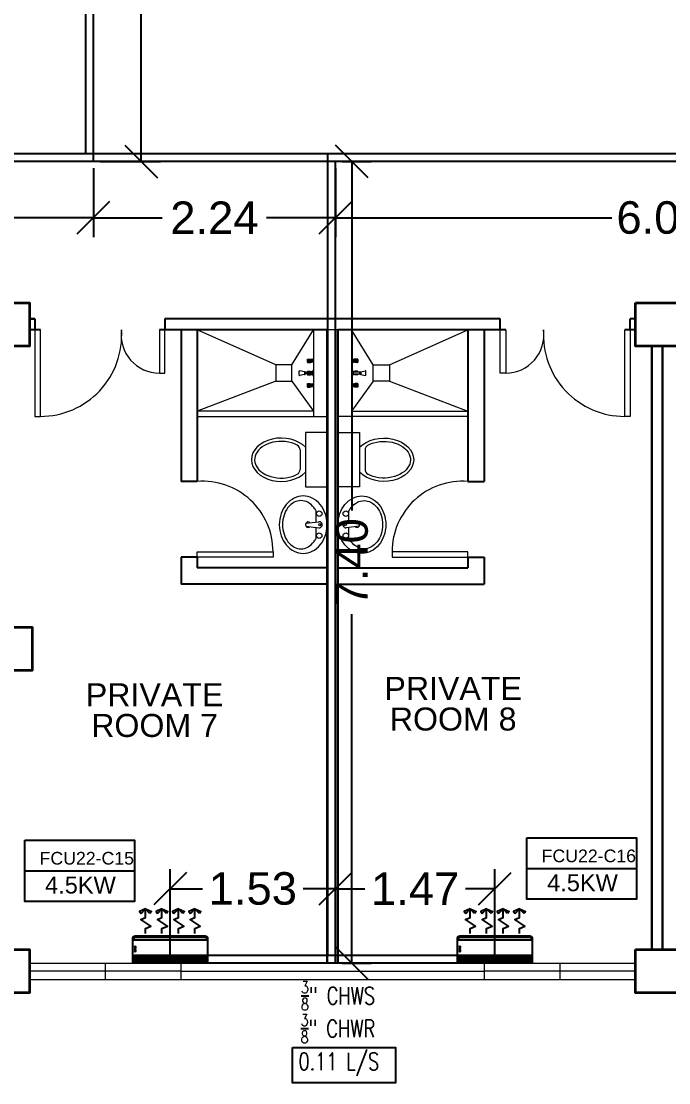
# Model space of a CAD drawing. Header units: millimetres. Extents: x 5 to 430, y 3 to 339.
# Drawn here: x 152.5 to 158.48, y 103.3 to 113.11 of the extents above; entities that cross this region are included whole.
import ezdxf

# ---------------------------------------------------------------- set-up
doc = ezdxf.new("R2010")
doc.units = ezdxf.units.MM
doc.header["$MEASUREMENT"] = 0
for name, color, linetype in [('AIR', 7, 'Continuous'), ('fcu line', 7, 'Continuous'), ('fcu return', 7, 'Continuous'), ('label', 7, 'Continuous'), ('Legends', 7, 'Continuous'), ('pipe label', 7, 'Continuous')]:
    doc.layers.add(name, color=color, linetype=linetype)
doc.styles.add('Arch-Dim', font='simplex.shx', dxfattribs={"width": 0.75})
doc.styles.get("Standard").update_dxf_attribs({"font": 'arial.ttf'})
doc.styles.add('SWISSLT175', font='swissl.ttf', dxfattribs={"height": 0.175})
doc.dimstyles.new('Copy of dimension', dxfattribs={"dimtxt": 0.3, "dimasz": 0.3, "dimexe": 0.18, "dimexo": 0.0625, "dimgap": 0.09, "dimtad": 0, "dimzin": 0, "dimdsep": 46, "dimtxsty": 'Standard', "dimblk": 'OBLIQUE', "dimcen": 0.09, "dimclrd": 256, "dimclre": 256, "dimclrt": 256, "dimadec": 0, "dimazin": 0, "dimtfac": 1, "dimtofl": 0, "dimtmove": 0, "dimatfit": 3, "dimldrblk": 'OBLIQUE', "dimfxl": 1, "dimtolj": 1, "dimtzin": 0, "dimarcsym": 0})

# ---------------------------------------------------------------- blocks, each defined once
blk = doc.blocks.new('CARRIER-S30-32 (FCD)')
at = {"layer": 'AIR'}
for p, q in [((0.825, -0.05), (-0.825, -0.05)), ((0.825, -0.075), (-0.825, -0.075)), ((0.825, -0.1), (-0.825, -0.1)), ((0.825, -0.125), (-0.825, -0.125)), ((0.825, -0.15), (-0.825, -0.15)), ((-0.6, -0.025), (-0.6, -0.175)), ((-0.4, -0.025), (-0.4, -0.175)), ((-0.2, -0.025), (-0.2, -0.175)), ((0, -0.025), (0, -0.175)), ((0.2, -0.025), (0.2, -0.175)), ((0.4, -0.025), (0.4, -0.175)), ((0.6, -0.025), (0.6, -0.175))]:
    blk.add_line(p, q, dxfattribs=at)
for points in [[(-0.8, -0.62), (0.8, -0.62, 0.414214), (0.85, -0.57), (0.85, 0), (-0.85, 0), (-0.85, -0.57, 0.414214)], [(-0.8, -0.595), (0.8, -0.595, 0.414214), (0.825, -0.57), (0.825, -0.525), (-0.825, -0.525), (-0.825, -0.57, 0.414214)]]:
    blk.add_lwpolyline(points, format="xyb", close=True, dxfattribs=at)
for points in [[(-0.825, -0.025), (0.825, -0.025), (0.825, -0.175), (-0.825, -0.175)], [(-0.664, -1.134), (-0.562, -1.239), (-0.697, -1.177)], [(-0.461, -1.134), (-0.562, -1.239), (-0.428, -1.177)], [(-0.289, -1.134), (-0.188, -1.239), (-0.322, -1.177)], [(-0.086, -1.134), (-0.188, -1.239), (-0.053, -1.177)], [(0.086, -1.134), (0.187, -1.239), (0.053, -1.177)], [(0.289, -1.134), (0.187, -1.239), (0.322, -1.177)], [(0.461, -1.134), (0.562, -1.239), (0.428, -1.177)], [(0.664, -1.134), (0.562, -1.239), (0.697, -1.177)]]:
    blk.add_lwpolyline(points, close=True, dxfattribs=at)
for points in [[(-0.562, -0.678), (-0.562, -0.794), (-0.44, -0.843), (-0.667, -0.996), (-0.562, -1.044), (-0.562, -1.239)], [(-0.188, -0.678), (-0.188, -0.794), (-0.065, -0.843), (-0.292, -0.996), (-0.188, -1.044), (-0.188, -1.239)], [(0.187, -0.678), (0.187, -0.794), (0.31, -0.843), (0.083, -0.996), (0.187, -1.044), (0.187, -1.239)], [(0.562, -0.678), (0.562, -0.794), (0.685, -0.843), (0.458, -0.996), (0.562, -1.044), (0.562, -1.239)]]:
    blk.add_lwpolyline(points, dxfattribs=at)
for centre in [(-0.8, -0.285), (-0.8, -0.36)]:
    blk.add_circle(centre, 0.0187, dxfattribs=at)
blk = doc.blocks.new('_Oblique')
at = {"color": 0, "linetype": 'ByBlock', "lineweight": -2}
blk.add_line((-0.5, -0.5), (0.5, 0.5), dxfattribs=at)
blk = doc.blocks.new('*D52')
at = {"layer": 'Defpoints', "color": 0, "transparency": 16777216}
for p in [(155.4014, 111.8135), (161.4098, 111.8135), (155.4014, 111.2937)]:
    blk.add_point(p, dxfattribs=at)
at = {"layer": 'Legends', "lineweight": -2, "transparency": 16777216}
for p, q in [((155.4014, 111.751), (155.4014, 111.1137)), ((161.4098, 111.751), (161.4098, 111.1137)), ((155.4014, 111.2937), (157.9541, 111.2937)), ((161.4098, 111.2937), (158.8571, 111.2937))]:
    blk.add_line(p, q, dxfattribs=at)
at = {"layer": 'Legends', "lineweight": -2, "transparency": 16777216, "xscale": 0.3, "yscale": 0.3, "zscale": 0.3, "rotation": 180}
blk.add_blockref('_Oblique', (155.4014, 111.2937), dxfattribs=at)
at = {"layer": 'Legends', "lineweight": -2, "transparency": 16777216, "xscale": 0.3, "yscale": 0.3, "zscale": 0.3}
blk.add_blockref('_Oblique', (161.4098, 111.2937), dxfattribs=at)
at = {"layer": 'Legends', "transparency": 16777216, "insert": (158.4056, 111.2937), "char_height": 0.3, "attachment_point": 5}
blk.add_mtext('\\A1;6.01', dxfattribs=at)
blk = doc.blocks.new('*D53')
at = {"layer": 'Defpoints', "color": 0, "transparency": 16777216}
for p in [(155.4014, 111.8135), (155.4014, 104.4085), (155.5526, 104.4085)]:
    blk.add_point(p, dxfattribs=at)
at = {"layer": 'Legends', "lineweight": -2, "transparency": 16777216}
for p, q in [((155.4639, 111.8135), (155.7326, 111.8135)), ((155.5526, 111.8135), (155.5526, 108.5889)), ((155.5526, 104.4085), (155.5526, 107.6331)), ((155.4639, 104.4085), (155.7326, 104.4085))]:
    blk.add_line(p, q, dxfattribs=at)
at = {"layer": 'Legends', "lineweight": -2, "transparency": 16777216, "xscale": 0.3, "yscale": 0.3, "zscale": 0.3}
for p, rotation in [((155.5526, 111.8135), 90), ((155.5526, 104.4085), 270)]:
    blk.add_blockref('_Oblique', p, dxfattribs=dict(at, rotation=rotation))
at = {"layer": 'Legends', "transparency": 16777216, "insert": (155.5526, 108.111), "char_height": 0.3, "attachment_point": 5, "rotation": 90}
blk.add_mtext('\\A1;7.40', dxfattribs=at)
blk = doc.blocks.new('*D54')
at = {"layer": 'Defpoints', "color": 0, "transparency": 16777216}
for p in [(156.8747, 105.0967), (155.4014, 104.4085), (156.8747, 104.4085)]:
    blk.add_point(p, dxfattribs=at)
at = {"layer": 'Legends', "lineweight": -2, "transparency": 16777216}
for p, q in [((155.4014, 104.471), (155.4014, 105.2767)), ((156.8747, 104.471), (156.8747, 105.2767)), ((155.4014, 105.0967), (155.6725, 105.0967)), ((156.8747, 105.0967), (156.6036, 105.0967))]:
    blk.add_line(p, q, dxfattribs=at)
at = {"layer": 'Legends', "lineweight": -2, "transparency": 16777216, "xscale": 0.3, "yscale": 0.3, "zscale": 0.3, "rotation": 180}
blk.add_blockref('_Oblique', (155.4014, 105.0967), dxfattribs=at)
at = {"layer": 'Legends', "lineweight": -2, "transparency": 16777216, "xscale": 0.3, "yscale": 0.3, "zscale": 0.3}
blk.add_blockref('_Oblique', (156.8747, 105.0967), dxfattribs=at)
at = {"layer": 'Legends', "transparency": 16777216, "insert": (156.1381, 105.0967), "char_height": 0.3, "attachment_point": 5}
blk.add_mtext('\\A1;1.47', dxfattribs=at)
blk = doc.blocks.new('*D55')
at = {"layer": 'Defpoints', "color": 0, "transparency": 16777216}
for p in [(153.8747, 105.0967), (153.8747, 104.4085), (155.4014, 104.4085)]:
    blk.add_point(p, dxfattribs=at)
at = {"layer": 'Legends', "lineweight": -2, "transparency": 16777216}
for p, q in [((153.8747, 104.471), (153.8747, 105.2767)), ((155.4014, 104.471), (155.4014, 105.2767)), ((153.8747, 105.0967), (154.1725, 105.0967)), ((155.4014, 105.0967), (155.1036, 105.0967))]:
    blk.add_line(p, q, dxfattribs=at)
at = {"layer": 'Legends', "lineweight": -2, "transparency": 16777216, "xscale": 0.3, "yscale": 0.3, "zscale": 0.3, "rotation": 180}
blk.add_blockref('_Oblique', (153.8747, 105.0967), dxfattribs=at)
at = {"layer": 'Legends', "lineweight": -2, "transparency": 16777216, "xscale": 0.3, "yscale": 0.3, "zscale": 0.3}
blk.add_blockref('_Oblique', (155.4014, 105.0967), dxfattribs=at)
at = {"layer": 'Legends', "transparency": 16777216, "insert": (154.6381, 105.0967), "char_height": 0.3, "attachment_point": 5}
blk.add_mtext('\\A1;1.53', dxfattribs=at)
blk = doc.blocks.new('*D56')
at = {"layer": 'Defpoints', "color": 0, "transparency": 16777216}
for p in [(153.1652, 111.8135), (155.4014, 111.8135), (153.1652, 111.2937)]:
    blk.add_point(p, dxfattribs=at)
at = {"layer": 'Legends', "lineweight": -2, "transparency": 16777216}
for p, q in [((153.1652, 111.751), (153.1652, 111.1137)), ((155.4014, 111.751), (155.4014, 111.1137)), ((153.1652, 111.2937), (153.8017, 111.2937)), ((155.4014, 111.2937), (154.7649, 111.2937))]:
    blk.add_line(p, q, dxfattribs=at)
at = {"layer": 'Legends', "lineweight": -2, "transparency": 16777216, "xscale": 0.3, "yscale": 0.3, "zscale": 0.3, "rotation": 180}
blk.add_blockref('_Oblique', (153.1652, 111.2937), dxfattribs=at)
at = {"layer": 'Legends', "lineweight": -2, "transparency": 16777216, "xscale": 0.3, "yscale": 0.3, "zscale": 0.3}
blk.add_blockref('_Oblique', (155.4014, 111.2937), dxfattribs=at)
at = {"layer": 'Legends', "transparency": 16777216, "insert": (154.2833, 111.2937), "char_height": 0.3, "attachment_point": 5}
blk.add_mtext('\\A1;2.24', dxfattribs=at)
blk = doc.blocks.new('*D57')
at = {"layer": 'Defpoints', "color": 0, "transparency": 16777216}
for p in [(153.1652, 116.6731), (153.1652, 111.8135), (153.6057, 111.8135)]:
    blk.add_point(p, dxfattribs=at)
at = {"layer": 'Legends', "lineweight": -2, "transparency": 16777216}
for p, q in [((153.2277, 116.6731), (153.7857, 116.6731)), ((153.6057, 116.6731), (153.6057, 114.7289)), ((153.6057, 111.8135), (153.6057, 113.7578)), ((153.2277, 111.8135), (153.7857, 111.8135))]:
    blk.add_line(p, q, dxfattribs=at)
at = {"layer": 'Legends', "lineweight": -2, "transparency": 16777216, "xscale": 0.3, "yscale": 0.3, "zscale": 0.3}
for p, rotation in [((153.6057, 116.6731), 90), ((153.6057, 111.8135), 270)]:
    blk.add_blockref('_Oblique', p, dxfattribs=dict(at, rotation=rotation))
at = {"layer": 'Legends', "transparency": 16777216, "insert": (153.6057, 114.2433), "char_height": 0.3, "attachment_point": 5, "rotation": 90}
blk.add_mtext('\\A1;4.86', dxfattribs=at)
blk = doc.blocks.new('*D64')
at = {"layer": 'Defpoints', "color": 0, "transparency": 16777216}
for p in [(144.4747, 111.8135), (153.1652, 111.8135), (144.4747, 111.2937)]:
    blk.add_point(p, dxfattribs=at)
at = {"layer": 'Legends', "lineweight": -2, "transparency": 16777216}
for p, q in [((144.4747, 111.751), (144.4747, 111.1137)), ((153.1652, 111.751), (153.1652, 111.1137)), ((144.4747, 111.2937), (148.3398, 111.2937)), ((153.1652, 111.2937), (149.3001, 111.2937))]:
    blk.add_line(p, q, dxfattribs=at)
at = {"layer": 'Legends', "lineweight": -2, "transparency": 16777216, "xscale": 0.3, "yscale": 0.3, "zscale": 0.3, "rotation": 180}
blk.add_blockref('_Oblique', (144.4747, 111.2937), dxfattribs=at)
at = {"layer": 'Legends', "lineweight": -2, "transparency": 16777216, "xscale": 0.3, "yscale": 0.3, "zscale": 0.3}
blk.add_blockref('_Oblique', (153.1652, 111.2937), dxfattribs=at)
at = {"layer": 'Legends', "transparency": 16777216, "insert": (148.8199, 111.2937), "char_height": 0.3, "attachment_point": 5}
blk.add_mtext('\\A1;8.69', dxfattribs=at)

msp = doc.modelspace()

# ---------------------------------------------------------------- linework, layer by layer
at = {"color": 8, "linetype": 'ByBlock', "lineweight": 25}
for p, q in [((152.6247, 110.3585), (152.5747, 110.3585)), ((152.5747, 110.3585), (152.6247, 110.3585)), ((152.6247, 110.3585), (152.6247, 110.2585)), ((156.9247, 110.3585), (153.8247, 110.3585)), ((153.8247, 110.3585), (153.8247, 110.2585)), ((156.9247, 110.2585), (156.9247, 110.3585)), ((158.1747, 110.3585), (158.1247, 110.3585)), ((158.1247, 110.2585), (158.1247, 110.3585)), ((152.6747, 110.2585), (152.5747, 110.2585)), ((155.3247, 110.2585), (153.7747, 110.2585)), ((155.1997, 110.2585), (154.1247, 110.2585)), ((155.3247, 104.4085), (155.3247, 110.2585)), ((155.3247, 110.2585), (155.3247, 104.4085)), ((155.4247, 104.4085), (155.4247, 110.2585)), ((155.4247, 110.2585), (155.4247, 104.4085)), ((156.9747, 110.2585), (155.4247, 110.2585)), ((158.1747, 110.2585), (158.0747, 110.2585)), ((158.3247, 104.5335), (158.3247, 110.1085)), ((158.3247, 110.1085), (158.3247, 104.5335)), ((158.4247, 104.5335), (158.4247, 110.1085)), ((158.4247, 110.1085), (158.4247, 104.5335))]:
    msp.add_line(p, q, dxfattribs=at)
at = {"color": 8, "linetype": 'ByBlock', "lineweight": 25, "ltscale": 0.3}
for p, q in [((153.9747, 110.2585), (153.9747, 108.8585)), ((154.1247, 110.2585), (154.1247, 108.8585)), ((156.6247, 110.2585), (156.6247, 108.8585)), ((156.7747, 110.2585), (156.7747, 108.8585)), ((154.1247, 108.8585), (153.9747, 108.8585)), ((156.6247, 108.8585), (156.7747, 108.8585)), ((153.9747, 108.1585), (153.9747, 107.9085)), ((154.1247, 108.1585), (153.9747, 108.1585)), ((154.1247, 108.1585), (154.1247, 108.0585)), ((156.6247, 108.1585), (156.6247, 108.0585)), ((156.6247, 108.1585), (156.7747, 108.1585)), ((156.7747, 108.1585), (156.7747, 107.9085)), ((155.3247, 108.0585), (154.1247, 108.0585)), ((155.4247, 108.0585), (156.6247, 108.0585)), ((155.3247, 107.9085), (153.9747, 107.9085)), ((155.4247, 107.9085), (156.7747, 107.9085))]:
    msp.add_line(p, q, dxfattribs=at)
at = {"color": 8, "linetype": 'ByBlock', "lineweight": 9, "ltscale": 0.3}
for p, q in [((154.8497, 109.9335), (154.1247, 110.2585)), ((154.9997, 109.9335), (155.1997, 110.2585)), ((155.7497, 109.9335), (155.5497, 110.2585)), ((155.8997, 109.9335), (156.6247, 110.2585)), ((154.8497, 109.7835), (154.1247, 109.5085)), ((154.9997, 109.7835), (155.1997, 109.5085)), ((155.7497, 109.7835), (155.5497, 109.5085)), ((155.8997, 109.7835), (156.6247, 109.5085))]:
    msp.add_line(p, q, dxfattribs=at)
at = {"color": 8, "linetype": 'ByBlock', "lineweight": 9}
for p, q in [((155.1997, 110.2585), (155.1997, 109.4585)), ((155.4247, 110.2585), (155.3247, 110.2585)), ((155.5497, 110.2585), (155.5497, 109.4585)), ((155.3247, 107.8729), (155.3247, 109.8229)), ((152.5747, 104.4085), (155.3247, 104.4085)), ((153.9747, 104.3335), (152.5747, 104.3335)), ((153.2747, 104.4085), (153.2747, 104.2585)), ((153.9747, 104.2585), (153.9747, 104.4085)), ((153.9747, 104.3335), (156.7747, 104.3335)), ((155.3247, 104.4085), (155.4247, 104.4085)), ((155.4247, 104.4085), (158.1747, 104.4085)), ((156.7747, 104.4085), (156.7747, 104.2585)), ((158.1747, 104.3335), (156.7747, 104.3335)), ((157.4747, 104.4085), (157.4747, 104.2585)), ((158.1747, 104.2585), (158.1747, 104.4085)), ((152.5747, 104.2585), (155.4247, 104.2585)), ((155.3247, 104.2585), (158.1747, 104.2585))]:
    msp.add_line(p, q, dxfattribs=at)
at = {"color": 8, "lineweight": 9}
for p, q in [((155.141, 109.9852), (155.141, 109.9591)), ((155.141, 109.9852), (155.1425, 109.9852)), ((155.141, 109.9591), (155.1425, 109.9591)), ((155.1425, 109.9852), (155.1444, 109.9888)), ((155.1425, 109.9852), (155.1425, 109.9591)), ((155.1425, 109.9591), (155.1444, 109.9555)), ((155.1444, 109.9888), (155.1444, 109.9555)), ((155.1444, 109.9888), (155.1664, 109.9888)), ((155.1444, 109.9555), (155.1664, 109.9555)), ((155.1531, 109.9782), (155.1652, 109.9782)), ((155.1531, 109.9661), (155.1652, 109.9661)), ((155.1532, 109.9853), (155.1654, 109.9853)), ((155.1532, 109.9591), (155.1654, 109.9591)), ((155.1664, 109.9888), (155.1704, 109.9866)), ((155.1664, 109.9854), (155.1664, 109.9781)), ((155.1664, 109.959), (155.1664, 109.9663)), ((155.1664, 109.9555), (155.1704, 109.9577)), ((155.1722, 109.9862), (155.1781, 109.9862)), ((155.1722, 109.9582), (155.1781, 109.9582)), ((155.1781, 109.9862), (155.1804, 109.9854)), ((155.1781, 109.9862), (155.1781, 109.9582)), ((155.1781, 109.9582), (155.1804, 109.9589)), ((155.1804, 109.9854), (155.1804, 109.9589)), ((155.1921, 109.9835), (155.1804, 109.9835)), ((155.1921, 109.9608), (155.1804, 109.9608)), ((155.1989, 109.9892), (155.1921, 109.9858)), ((155.1921, 109.9858), (155.1921, 109.9585)), ((155.1989, 109.9551), (155.1921, 109.9585)), ((155.1989, 109.9892), (155.1989, 109.9551)), ((155.1989, 109.9892), (155.1997, 109.9892)), ((155.1989, 109.9551), (155.1997, 109.9551)), ((155.1997, 109.9892), (155.1997, 109.9551)), ((155.5497, 109.9892), (155.5497, 109.9551)), ((155.5504, 109.9892), (155.5497, 109.9892)), ((155.5504, 109.9551), (155.5497, 109.9551)), ((155.5504, 109.9892), (155.5504, 109.9551)), ((155.5504, 109.9892), (155.5572, 109.9858)), ((155.5504, 109.9551), (155.5572, 109.9585)), ((155.5572, 109.9858), (155.5572, 109.9585)), ((155.5572, 109.9835), (155.569, 109.9835)), ((155.5572, 109.9608), (155.569, 109.9608)), ((155.5713, 109.9862), (155.569, 109.9854)), ((155.569, 109.9854), (155.569, 109.9589)), ((155.5713, 109.9582), (155.569, 109.9589)), ((155.5713, 109.9862), (155.5713, 109.9582)), ((155.5771, 109.9862), (155.5713, 109.9862)), ((155.5771, 109.9582), (155.5713, 109.9582)), ((155.583, 109.9888), (155.5789, 109.9866)), ((155.583, 109.9555), (155.5789, 109.9577)), ((155.605, 109.9888), (155.583, 109.9888)), ((155.583, 109.9854), (155.583, 109.9781)), ((155.583, 109.959), (155.583, 109.9663)), ((155.605, 109.9555), (155.583, 109.9555)), ((155.5961, 109.9853), (155.584, 109.9853)), ((155.5961, 109.9591), (155.584, 109.9591)), ((155.5962, 109.9782), (155.5841, 109.9782)), ((155.5963, 109.9661), (155.5841, 109.9661)), ((155.605, 109.9888), (155.605, 109.9555)), ((155.6069, 109.9852), (155.605, 109.9888)), ((155.6069, 109.9591), (155.605, 109.9555)), ((155.6069, 109.9852), (155.6069, 109.9591)), ((155.6084, 109.9852), (155.6069, 109.9852)), ((155.6084, 109.9591), (155.6069, 109.9591)), ((155.6084, 109.9852), (155.6084, 109.9591)), ((155.0678, 109.8392), (155.0678, 109.8779)), ((155.1143, 109.8708), (155.0724, 109.8794)), ((155.1143, 109.8462), (155.0724, 109.8377)), ((155.1219, 109.8708), (155.1143, 109.8708)), ((155.1143, 109.8708), (155.1143, 109.8462)), ((155.1143, 109.8708), (155.1143, 109.8462)), ((155.1143, 109.8462), (155.1219, 109.8462)), ((155.1219, 109.8462), (155.1219, 109.8708)), ((155.1219, 109.8661), (155.1843, 109.8661)), ((155.1842, 109.851), (155.1219, 109.851)), ((155.141, 109.8716), (155.141, 109.8661)), ((155.141, 109.8716), (155.1425, 109.8716)), ((155.141, 109.851), (155.141, 109.8455)), ((155.141, 109.8455), (155.1425, 109.8455)), ((155.1425, 109.8716), (155.1444, 109.8752)), ((155.1425, 109.8716), (155.1425, 109.8661)), ((155.1425, 109.851), (155.1425, 109.8455)), ((155.1425, 109.8455), (155.1444, 109.8419)), ((155.1444, 109.8752), (155.1444, 109.8661)), ((155.1444, 109.8752), (155.1663, 109.8752)), ((155.1444, 109.851), (155.1444, 109.8419)), ((155.1444, 109.8419), (155.1663, 109.8419)), ((155.1532, 109.8716), (155.1653, 109.8716)), ((155.1532, 109.8455), (155.1653, 109.8454)), ((155.1663, 109.8752), (155.1704, 109.873)), ((155.1663, 109.8717), (155.1663, 109.8661)), ((155.1663, 109.8453), (155.1663, 109.851)), ((155.1663, 109.8419), (155.1704, 109.8441)), ((155.1722, 109.8725), (155.1781, 109.8725)), ((155.1722, 109.8445), (155.1781, 109.8445)), ((155.1781, 109.8725), (155.1781, 109.8661)), ((155.1781, 109.8725), (155.1804, 109.8718)), ((155.1781, 109.851), (155.1781, 109.8445)), ((155.1781, 109.8445), (155.1804, 109.8453)), ((155.1804, 109.8718), (155.1804, 109.8661)), ((155.1843, 109.8699), (155.1804, 109.8699)), ((155.1804, 109.851), (155.1804, 109.8453)), ((155.1842, 109.8472), (155.1804, 109.8472)), ((155.1842, 109.8411), (155.1843, 109.8759)), ((155.1843, 109.8661), (155.1842, 109.851)), ((155.1939, 109.8411), (155.1842, 109.8411)), ((155.1843, 109.8759), (155.1939, 109.8759)), ((155.1939, 109.8759), (155.1997, 109.8875)), ((155.1939, 109.8411), (155.1939, 109.8759)), ((155.1939, 109.8759), (155.1939, 109.8411)), ((155.1997, 109.8296), (155.1939, 109.8411)), ((155.1997, 109.8875), (155.1997, 109.8296)), ((155.5555, 109.8759), (155.5497, 109.8875)), ((155.5497, 109.8875), (155.5497, 109.8296)), ((155.5497, 109.8296), (155.5555, 109.8411)), ((155.5555, 109.8411), (155.5555, 109.8759)), ((155.5651, 109.8759), (155.5555, 109.8759)), ((155.5555, 109.8759), (155.5555, 109.8411)), ((155.5555, 109.8411), (155.5651, 109.8411)), ((155.5651, 109.8411), (155.5651, 109.8759)), ((155.5651, 109.8699), (155.569, 109.8699)), ((155.6275, 109.8661), (155.5651, 109.8661)), ((155.5651, 109.8661), (155.5651, 109.851)), ((155.5651, 109.851), (155.6275, 109.851)), ((155.5651, 109.8472), (155.569, 109.8472)), ((155.5713, 109.8725), (155.569, 109.8718)), ((155.569, 109.8718), (155.569, 109.8661)), ((155.569, 109.851), (155.569, 109.8453)), ((155.5713, 109.8445), (155.569, 109.8453)), ((155.5713, 109.8725), (155.5713, 109.8661)), ((155.5771, 109.8725), (155.5713, 109.8725)), ((155.5713, 109.851), (155.5713, 109.8445)), ((155.5771, 109.8445), (155.5713, 109.8445)), ((155.583, 109.8752), (155.5789, 109.873)), ((155.583, 109.8419), (155.5789, 109.8441)), ((155.605, 109.8752), (155.583, 109.8752)), ((155.583, 109.8717), (155.583, 109.8661)), ((155.583, 109.8453), (155.583, 109.851)), ((155.605, 109.8419), (155.583, 109.8419)), ((155.5962, 109.8716), (155.584, 109.8716)), ((155.5962, 109.8455), (155.584, 109.8454)), ((155.605, 109.8752), (155.605, 109.8661)), ((155.6069, 109.8716), (155.605, 109.8752)), ((155.605, 109.851), (155.605, 109.8419)), ((155.6069, 109.8455), (155.605, 109.8419)), ((155.6069, 109.8716), (155.6069, 109.8661)), ((155.6084, 109.8716), (155.6069, 109.8716)), ((155.6069, 109.851), (155.6069, 109.8455)), ((155.6084, 109.8455), (155.6069, 109.8455)), ((155.6084, 109.8716), (155.6084, 109.8661)), ((155.6084, 109.851), (155.6084, 109.8455)), ((155.6275, 109.8708), (155.6351, 109.8708)), ((155.6275, 109.8462), (155.6275, 109.8708)), ((155.6351, 109.8462), (155.6275, 109.8462)), ((155.6351, 109.8708), (155.677, 109.8794)), ((155.6351, 109.8708), (155.6351, 109.8462)), ((155.6351, 109.8708), (155.6351, 109.8462)), ((155.6351, 109.8462), (155.677, 109.8377)), ((155.6815, 109.8392), (155.6815, 109.8779)), ((155.141, 109.758), (155.1425, 109.758)), ((155.141, 109.758), (155.141, 109.7318)), ((155.141, 109.7318), (155.1425, 109.7318)), ((155.1425, 109.758), (155.1444, 109.7616)), ((155.1425, 109.758), (155.1425, 109.7318)), ((155.1425, 109.7318), (155.1444, 109.7282)), ((155.1444, 109.7616), (155.1663, 109.7616)), ((155.1444, 109.7616), (155.1444, 109.7282)), ((155.1444, 109.7282), (155.1663, 109.7282)), ((155.1531, 109.751), (155.1652, 109.751)), ((155.1531, 109.7388), (155.1652, 109.7388)), ((155.1532, 109.758), (155.1653, 109.758)), ((155.1532, 109.7318), (155.1653, 109.7318)), ((155.1663, 109.7616), (155.1704, 109.7594)), ((155.1663, 109.7581), (155.1663, 109.7508)), ((155.1663, 109.7317), (155.1663, 109.739)), ((155.1663, 109.7282), (155.1704, 109.7304)), ((155.1722, 109.7589), (155.1781, 109.7589)), ((155.1722, 109.7309), (155.1781, 109.7309)), ((155.1781, 109.7589), (155.1781, 109.7309)), ((155.1781, 109.7589), (155.1803, 109.7582)), ((155.1781, 109.7309), (155.1803, 109.7316)), ((155.1803, 109.7582), (155.1803, 109.7316)), ((155.1921, 109.7563), (155.1803, 109.7563)), ((155.1921, 109.7335), (155.1803, 109.7335)), ((155.1989, 109.7619), (155.1921, 109.7585)), ((155.1921, 109.7585), (155.1921, 109.7313)), ((155.1989, 109.7278), (155.1921, 109.7313)), ((155.1989, 109.7619), (155.1997, 109.7619)), ((155.1989, 109.7619), (155.1989, 109.7278)), ((155.1989, 109.7278), (155.1997, 109.7278)), ((155.1997, 109.7619), (155.1997, 109.7278)), ((155.5504, 109.7619), (155.5497, 109.7619)), ((155.5497, 109.7619), (155.5497, 109.7278)), ((155.5505, 109.7278), (155.5497, 109.7278)), ((155.5504, 109.7619), (155.5573, 109.7585)), ((155.5504, 109.7619), (155.5505, 109.7278)), ((155.5505, 109.7278), (155.5573, 109.7313)), ((155.5573, 109.7585), (155.5573, 109.7313)), ((155.5573, 109.7563), (155.569, 109.7563)), ((155.5573, 109.7335), (155.569, 109.7335)), ((155.5713, 109.7589), (155.569, 109.7582)), ((155.569, 109.7582), (155.569, 109.7316)), ((155.5713, 109.7309), (155.569, 109.7316)), ((155.5771, 109.7589), (155.5713, 109.7589)), ((155.5713, 109.7589), (155.5713, 109.7309)), ((155.5771, 109.7309), (155.5713, 109.7309)), ((155.583, 109.7616), (155.5789, 109.7594)), ((155.583, 109.7282), (155.5789, 109.7304)), ((155.605, 109.7616), (155.583, 109.7616)), ((155.583, 109.7581), (155.583, 109.7508)), ((155.583, 109.7317), (155.583, 109.739)), ((155.605, 109.7282), (155.583, 109.7282)), ((155.5962, 109.758), (155.584, 109.758)), ((155.5962, 109.7318), (155.584, 109.7318)), ((155.5963, 109.751), (155.5841, 109.751)), ((155.5963, 109.7388), (155.5841, 109.7388)), ((155.6069, 109.758), (155.605, 109.7616)), ((155.605, 109.7616), (155.605, 109.7282)), ((155.6069, 109.7318), (155.605, 109.7282)), ((155.6084, 109.758), (155.6069, 109.758)), ((155.6069, 109.758), (155.6069, 109.7318)), ((155.6084, 109.7318), (155.6069, 109.7318)), ((155.6084, 109.758), (155.6084, 109.7318)), ((155.3247, 109.3085), (155.1247, 109.3085)), ((155.1247, 109.3085), (155.1247, 108.8085)), ((155.3247, 108.8085), (155.3247, 109.3085)), ((155.4247, 109.3085), (155.6247, 109.3085)), ((155.4247, 108.8085), (155.4247, 109.3085)), ((155.6247, 109.3085), (155.6247, 108.8085)), ((155.0747, 109.1491), (155.0747, 108.9681)), ((155.6747, 109.1491), (155.6747, 108.9681)), ((155.1247, 108.8085), (155.3247, 108.8085)), ((155.6247, 108.8085), (155.4247, 108.8085)), ((155.1268, 108.473), (155.2486, 108.4864)), ((155.1268, 108.444), (155.2486, 108.4307)), ((155.6226, 108.473), (155.5007, 108.4864)), ((155.6226, 108.444), (155.5007, 108.4307))]:
    msp.add_line(p, q, dxfattribs=at)
at = {"color": 8, "linetype": 'ByBlock', "lineweight": 35}
for points in [[(152.1747, 110.5085), (152.5747, 110.5085), (152.5747, 110.1085), (152.1747, 110.1085)], [(158.1747, 110.5085), (158.5747, 110.5085), (158.5747, 110.1085), (158.1747, 110.1085)], [(152.1997, 107.5106), (152.5997, 107.5106), (152.5997, 107.1106), (152.1997, 107.1106)], [(152.1747, 104.5335), (152.5747, 104.5335), (152.5747, 104.1335), (152.1747, 104.1335)], [(158.1747, 104.5335), (158.5747, 104.5335), (158.5747, 104.1335), (158.1747, 104.1335)]]:
    msp.add_lwpolyline(points, close=True, dxfattribs=at)
at = {"color": 8, "lineweight": 13, "ltscale": 0.03}
for points in [[(152.6747, 110.2585), (152.6247, 110.2585), (152.6247, 109.4585), (152.6747, 109.4585)], [(153.8247, 110.2585), (153.7747, 110.2585), (153.7747, 109.8585), (153.8247, 109.8585)], [(156.9247, 110.2585), (156.9747, 110.2585), (156.9747, 109.8585), (156.9247, 109.8585)], [(158.0747, 110.2585), (158.1247, 110.2585), (158.1247, 109.4585), (158.0747, 109.4585)], [(154.1247, 108.1585), (154.1247, 108.2085), (154.8247, 108.2085), (154.8247, 108.1585)], [(156.6247, 108.1585), (156.6247, 108.2085), (155.9247, 108.2085), (155.9247, 108.1585)]]:
    msp.add_lwpolyline(points, close=True, dxfattribs=at)
at = {"color": 8, "linetype": 'ByBlock', "lineweight": 9, "ltscale": 0.03}
for points in [[(154.9997, 109.7835), (154.9997, 109.9335), (154.8497, 109.9335), (154.8497, 109.7835)], [(155.7497, 109.7835), (155.7497, 109.9335), (155.8997, 109.9335), (155.8997, 109.7835)]]:
    msp.add_lwpolyline(points, close=True, dxfattribs=at)
at = {"color": 8, "linetype": 'ByBlock', "lineweight": 9, "ltscale": 0.3}
for points in [[(155.1997, 109.5085), (154.1247, 109.5085), (154.1247, 109.4585), (155.3247, 109.4585), (155.3247, 109.4585)], [(155.5497, 109.5085), (156.6247, 109.5085), (156.6247, 109.4585), (155.4247, 109.4585), (155.4247, 109.4585)]]:
    msp.add_lwpolyline(points, dxfattribs=at)
at = {"color": 8, "lineweight": 9}
for points in [[(155.1037, 108.7235, 0.11576), (155.0212, 108.7042, 0.104047), (154.9474, 108.6459, 0.090875), (154.9, 108.562, 0.083344), (154.8827, 108.4585, 0.083344), (154.9, 108.3551, 0.090875), (154.9474, 108.2711, 0.104047), (155.0212, 108.2129, 0.11576), (155.1037, 108.1935, 0.11576), (155.1862, 108.2129, 0.104047), (155.2599, 108.2711, 0.090875), (155.3073, 108.3551, 0.083344), (155.3247, 108.4585, 0.083344), (155.3073, 108.562, 0.090875), (155.2599, 108.6459, 0.104047), (155.1862, 108.7042, 0.11576)], [(155.6457, 108.7235, -0.11576), (155.7282, 108.7042, -0.104047), (155.8019, 108.6459, -0.090875), (155.8493, 108.562, -0.083344), (155.8667, 108.4585, -0.083344), (155.8493, 108.3551, -0.090875), (155.8019, 108.2711, -0.104047), (155.7282, 108.2129, -0.11576), (155.6457, 108.1935, -0.11576), (155.5632, 108.2129, -0.104047), (155.4894, 108.2711, -0.090875), (155.442, 108.3551, -0.083344), (155.4247, 108.4585, -0.083344), (155.442, 108.562, -0.090875), (155.4894, 108.6459, -0.104047), (155.5632, 108.7042, -0.11576)]]:
    msp.add_lwpolyline(points, format="xyb", close=True, dxfattribs=at)
for points in [[(155.0827, 108.681, 0.124838), (155.0201, 108.6652, 0.105788), (154.9625, 108.6159, 0.086697), (154.9262, 108.5461, 0.076776), (154.9127, 108.4585, 0.076776), (154.9262, 108.3709, 0.086697), (154.9625, 108.3012, 0.105788), (155.0201, 108.2519, 0.124838), (155.0827, 108.236, 0.124838), (155.1452, 108.2519, 0.105788), (155.2029, 108.3012, 0.040067), (155.2227, 108.3319), (155.2227, 108.4341, 0.040067)], [(155.2227, 108.4829), (155.2227, 108.5851, 0.040067), (155.2029, 108.6159, 0.105788), (155.1452, 108.6652, 0.124838), (155.0827, 108.681, 0.124838)], [(155.6667, 108.681, -0.124838), (155.7292, 108.6652, -0.105788), (155.7869, 108.6159, -0.086697), (155.8231, 108.5461, -0.076776), (155.8367, 108.4585, -0.076776), (155.8231, 108.3709, -0.086697), (155.7869, 108.3012, -0.105788), (155.7292, 108.2519, -0.124838), (155.6667, 108.236, -0.124838), (155.6041, 108.2519, -0.105788), (155.5465, 108.3012, -0.040067), (155.5267, 108.3319), (155.5267, 108.4341, -0.040067)], [(155.5267, 108.4829), (155.5267, 108.5851, -0.040067), (155.5465, 108.6159, -0.105788), (155.6041, 108.6652, -0.124838), (155.6667, 108.681, -0.124838)]]:
    msp.add_lwpolyline(points, format="xyb", dxfattribs=at)
for centre, radius in [((155.2517, 108.5601), 0.0255), ((155.4977, 108.5601), 0.0255), ((155.2582, 108.4585), 0.0095), ((155.4912, 108.4585), 0.0095), ((155.2517, 108.3569), 0.0255), ((155.4977, 108.3569), 0.0255)]:
    msp.add_circle(centre, radius, dxfattribs=at)
at = {"color": 8, "lineweight": 13, "ltscale": 0.03}
for centre, radius, start, end in [((152.6747, 110.2101), 0.7516, 270, 3.69522), ((153.7747, 110.2117), 0.3531, 172.37185, 270), ((156.9747, 110.2117), 0.3531, 270, 7.62815), ((158.0747, 110.2101), 0.7516, 176.30478, 270), ((154.1729, 108.2085), 0.6518, 0, 94.24219), ((156.5765, 108.2085), 0.6518, 85.75781, 180)]:
    msp.add_arc(centre, radius, start, end, dxfattribs=at)
at = {"color": 8, "lineweight": 9}
for centre, radius, start, end in [((155.0247, 109.1491), 0.05, 0, 61.84994), ((155.7247, 109.1491), 0.05, 118.15006, 180), ((155.0247, 108.9681), 0.05, 298.00836, 360), ((155.7247, 108.9681), 0.05, 180, 241.99164), ((155.1497, 108.4585), 0.025, 161.37929, 198.62071), ((155.2205, 108.4585), 0.0948, 171.20259, 188.79741), ((155.1497, 108.4585), 0.025, 48.79782, 143.69319), ((155.1497, 108.4585), 0.025, 216.30681, 311.20218), ((155.2517, 108.4585), 0.028, 263.75449, 96.24551), ((155.4977, 108.4585), 0.028, 83.75449, 276.24551), ((155.5996, 108.4585), 0.025, 36.30681, 131.20218), ((155.5996, 108.4585), 0.025, 228.79782, 323.69319), ((155.5289, 108.4585), 0.0948, 351.20259, 8.79741), ((155.5996, 108.4585), 0.025, 341.37929, 18.62071)]:
    msp.add_arc(centre, radius, start, end, dxfattribs=at)
for centre, major_axis, ratio, start_param, end_param in [((155.1488, 109.9722), (0.00268, 0.00268), 1, 1.643677, 3.068487), ((155.154, 109.9979), (0.00896, 0.00896), 1, 3.15309, 3.864175), ((155.154, 109.9464), (-0.00896, 0.00896), 1, -0.722807, -0.011722), ((155.1539, 109.9678), (0.00738, 0.00738), 1, 0.858879, 1.643677), ((155.1539, 109.9765), (-0.00738, 0.00738), 1, 1.497691, 2.282489), ((155.1652, 109.9744), (0.00268, 0.00268), 1, 0.157647, 0.785286), ((155.1652, 109.9699), (0.00268, 0.00268), 1, 3.926878, 4.554518), ((155.1654, 109.989), (-0.00268, 0.00268), 1, 2.356082, 2.983721), ((155.1654, 109.9553), (-0.00268, 0.00268), 1, -1.41315, -0.785511), ((155.1601, 109.9674), (-0.00887, 0.00887), 1, 4.509022, 4.870036), ((155.1601, 109.977), (-0.00887, 0.00887), 1, 2.983721, 3.344735), ((155.1593, 110.0004), (-0.0118, 0.0118), 1, 2.876824, 3.009049), ((155.1593, 109.9439), (0.0118, 0.0118), 1, 0.132318, 0.264544), ((155.1722, 109.99), (-0.00268, 0.00268), 1, 1.862141, 2.356082), ((155.1722, 109.9544), (-0.00268, 0.00268), 1, -0.785511, -0.291569), ((155.1674, 109.9722), (0.00268, 0.00268), 1, 4.915531, 6.079819), ((155.071, 109.8412), (-0.00268, 0.00268), 1, 1.354119, 2.724181), ((155.154, 109.8843), (0.00896, 0.00896), 1, 3.15309, 3.864175), ((155.154, 109.8328), (0.00896, 0.00896), 1, 0.847989, 1.559075), ((155.1653, 109.8754), (0.00268, 0.00268), 1, 3.926878, 4.554518), ((155.1653, 109.8417), (0.00268, 0.00268), 1, 0.157647, 0.785286), ((155.1593, 109.8868), (-0.0118, 0.0118), 1, 2.876824, 3.009049), ((155.1593, 109.8303), (-0.0118, 0.0118), 1, -1.438478, -1.306252), ((155.1722, 109.8763), (0.00268, 0.00268), 1, 3.432937, 3.926878), ((155.1722, 109.8407), (0.00268, 0.00268), 1, 0.785286, 1.279227), ((155.6783, 109.8759), (-0.00268, -0.00268), 1, 2.92514, 4.295202), ((155.1488, 109.7449), (0.00268, 0.00268), 1, 1.643677, 3.068487), ((155.154, 109.7706), (0.00896, 0.00896), 1, 3.15309, 3.864175), ((155.154, 109.7192), (-0.00896, 0.00896), 1, -0.722807, -0.011722), ((155.1538, 109.7406), (0.00738, 0.00738), 1, 0.858879, 1.643677), ((155.1538, 109.7492), (-0.00738, 0.00738), 1, 1.497691, 2.282489), ((155.1652, 109.7472), (0.00268, 0.00268), 1, 0.157647, 0.785286), ((155.1652, 109.7426), (0.00268, 0.00268), 1, 3.926878, 4.554518), ((155.1653, 109.7618), (-0.00268, 0.00268), 1, 2.356082, 2.983721), ((155.1653, 109.728), (-0.00268, 0.00268), 1, -1.41315, -0.785511), ((155.1601, 109.7401), (-0.00887, 0.00887), 1, 4.509022, 4.870036), ((155.1601, 109.7497), (-0.00887, 0.00887), 1, 2.983721, 3.344735), ((155.1593, 109.7732), (0.0118, 0.0118), 1, 4.44762, 4.579846), ((155.1593, 109.7166), (0.0118, 0.0118), 1, 0.132318, 0.264544), ((155.1722, 109.7627), (-0.00268, 0.00268), 1, 1.862141, 2.356082), ((155.1722, 109.7271), (-0.00268, 0.00268), 1, -0.785511, -0.291569), ((155.1674, 109.7449), (0.00268, 0.00268), 1, 4.915531, 6.079819), ((154.8997, 109.0585), (0.275, 0), 0.727273, 0.612555, 5.670631)]:
    msp.add_ellipse(centre, major_axis=major_axis, ratio=ratio, start_param=start_param, end_param=end_param, dxfattribs=at)
at = {"color": 8, "lineweight": 9, "extrusion": (2.88216e-41, -4.99074e-41, -1)}
for centre, major_axis, start_param, end_param in [((155.5771, 109.99), (0.00268, -0.00268), 0.291344, 0.785286), ((155.5771, 109.9544), (0.00268, -0.00268), 3.926878, 4.42082), ((155.5819, 109.9722), (-0.00268, -0.00268), 0.203142, 1.36743), ((155.5892, 109.9674), (-0.00887, -0.00887), 1.36743, 1.728443), ((155.5892, 109.977), (0.00887, -0.00887), 1.412925, 1.773938), ((155.5901, 110.0004), (-0.0118, -0.0118), -0.264769, -0.132543), ((155.5901, 109.9439), (-0.0118, -0.0118), 1.703115, 1.83534), ((155.584, 109.989), (-0.00268, -0.00268), -0.785511, -0.157871), ((155.584, 109.9553), (0.00268, -0.00268), 3.299239, 3.926878), ((155.5841, 109.9744), (0.00268, -0.00268), 3.299239, 3.926878), ((155.5841, 109.9699), (0.00268, -0.00268), 0.785286, 1.412925), ((155.5953, 109.9979), (-0.00896, -0.00896), -1.559299, -0.848214), ((155.5954, 109.9464), (0.00896, -0.00896), 3.989582, 4.700667), ((155.5955, 109.9678), (0.00738, -0.00738), 4.000472, 4.78527), ((155.5955, 109.9765), (-0.00738, -0.00738), 4.639283, 5.424081), ((155.6005, 109.9722), (0.00268, -0.00268), 4.78527, 6.21008), ((155.5771, 109.8763), (-0.00268, -0.00268), -1.279452, -0.785511), ((155.5771, 109.8407), (0.00268, -0.00268), 3.926878, 4.42082), ((155.5901, 109.8868), (0.0118, -0.0118), 1.306028, 1.438253), ((155.5901, 109.8303), (0.0118, -0.0118), 3.273911, 3.406137), ((155.584, 109.8754), (-0.00268, -0.00268), -0.785511, -0.157871), ((155.584, 109.8417), (0.00268, -0.00268), 3.299239, 3.926878), ((155.5954, 109.8843), (0.00896, -0.00896), 0.011497, 0.722582), ((155.5954, 109.8328), (-0.00896, -0.00896), 2.418785, 3.129871), ((155.6783, 109.8412), (0.00268, -0.00268), 6.066508, 7.43657), ((155.5771, 109.7627), (-0.00268, -0.00268), -1.279452, -0.785511), ((155.5771, 109.7271), (-0.00268, -0.00268), 2.356082, 2.850023), ((155.582, 109.7449), (-0.00268, -0.00268), 0.203142, 1.36743), ((155.5893, 109.7401), (0.00887, -0.00887), 2.938226, 3.299239), ((155.5893, 109.7497), (-0.00887, -0.00887), -0.157871, 0.203142), ((155.5901, 109.7732), (-0.0118, -0.0118), -0.264769, -0.132543), ((155.5901, 109.7166), (-0.0118, -0.0118), 1.703115, 1.83534), ((155.584, 109.7618), (0.00268, -0.00268), 0.785286, 1.412925), ((155.584, 109.728), (-0.00268, -0.00268), 1.728443, 2.356082), ((155.5841, 109.7472), (0.00268, -0.00268), 3.299239, 3.926878), ((155.5841, 109.7426), (0.00268, -0.00268), 0.785286, 1.412925), ((155.5954, 109.7706), (-0.00896, -0.00896), -1.559299, -0.848214), ((155.5954, 109.7192), (-0.00896, -0.00896), 2.418785, 3.129871), ((155.5955, 109.7406), (0.00738, -0.00738), 4.000472, 4.78527), ((155.5955, 109.7492), (0.00738, -0.00738), 6.21008, 6.994878), ((155.6005, 109.7449), (-0.00268, -0.00268), 3.214474, 4.639283)]:
    msp.add_ellipse(centre, major_axis=major_axis, ratio=1, start_param=start_param, end_param=end_param, dxfattribs=at)
at = {"color": 8, "lineweight": 9, "extrusion": (-2.88216e-41, -4.99074e-41, -1)}
msp.add_ellipse((155.071, 109.8759), major_axis=(-0.00268, 0.00268), ratio=1, start_param=6.066732, end_param=7.436794, dxfattribs=at)
at = {"color": 8, "lineweight": 9, "extrusion": (0, 0, -1)}
msp.add_ellipse((155.8497, 109.0585), major_axis=(-0.275, 0), ratio=0.727273, start_param=0.612555, end_param=5.670631, dxfattribs=at)
at = {"color": 8, "lineweight": 9}
for points in [[(155.0483, 109.1932), (155.0319, 109.202), (155.0138, 109.2094), (154.9226, 109.2363), (154.8354, 109.2312), (154.7038, 109.1734), (154.6625, 109.1233), (154.649, 109.0252), (154.675, 108.9731), (154.7862, 108.899), (154.8699, 108.8812), (154.9837, 108.8968), (155.0186, 108.9082), (155.0482, 108.924)], [(155.7011, 109.1932), (155.7175, 109.202), (155.7356, 109.2094), (155.8267, 109.2363), (155.9139, 109.2312), (156.0455, 109.1734), (156.0869, 109.1233), (156.1003, 109.0252), (156.0744, 108.9731), (155.9632, 108.899), (155.8795, 108.8812), (155.7657, 108.8968), (155.7308, 108.9082), (155.7012, 108.924)]]:
    msp.add_open_spline(points, degree=3, knots=[0.937253, 0.937253, 0.937253, 0.937253, 1.185372, 1.185372, 2.113864, 2.113864, 3.042356, 3.042356, 3.970847, 3.970847, 4.899339, 4.899339, 5.346062, 5.346062, 5.346062, 5.346062], dxfattribs=at)
at = {"layer": 'fcu line', "linetype": 'Continuous'}
for p, q in [((153.1652, 111.8135), (153.1652, 131.5094)), ((170.0325, 111.8135), (141.6101, 111.8135)), ((155.4014, 104.4085), (155.4014, 111.8135)), ((156.8747, 104.4085), (153.8747, 104.4085))]:
    msp.add_line(p, q, dxfattribs=at)
at = {"layer": 'fcu return', "linetype": 'Continuous'}
for p, q in [((153.0952, 111.8835), (153.0952, 131.4394)), ((169.9625, 111.8835), (141.6101, 111.8835)), ((155.3314, 104.4785), (155.3314, 111.8835)), ((156.8747, 104.4785), (153.8747, 104.4785))]:
    msp.add_line(p, q, dxfattribs=at)
at = {"layer": 'Legends', "linetype": 'Continuous', "lineweight": 25}
for p, q in [((152.5314, 105.261), (153.5439, 105.261)), ((157.1705, 105.2826), (158.183, 105.2826))]:
    msp.add_line(p, q, dxfattribs=at)
at = {"layer": 'Legends'}
for points in [[(152.5314, 105.5449), (153.5439, 105.5449), (153.5439, 104.977), (152.5314, 104.977)], [(157.1705, 105.5666), (158.183, 105.5666), (158.183, 104.9986), (157.1705, 104.9986)]]:
    msp.add_lwpolyline(points, close=True, dxfattribs=at)
at = {"layer": 'pipe label', "color": 7, "linetype": 'Continuous', "lineweight": 25}
msp.add_lwpolyline([(155.0048, 103.6312), (155.9563, 103.6312), (155.9563, 103.304), (155.0048, 103.304)], close=True, dxfattribs=at)

# ---------------------------------------------------------------- block references
at = {"layer": 'AIR', "xscale": -0.4053817101480872, "yscale": 0.4053817101480872, "zscale": 0.4053817101480872, "rotation": 180}
for p in [(153.8747, 104.4085), (156.8747, 104.4085)]:
    msp.add_blockref('CARRIER-S30-32 (FCD)', p, dxfattribs=at)

# ---------------------------------------------------------------- texts
at = {"layer": 'label', "color": 8, "linetype": 'ByBlock', "lineweight": 9, "ltscale": 0.4, "char_height": 0.2125, "attachment_point": 5, "line_spacing_factor": 0.8, "style": 'SWISSLT175'}
for s, insert in [('PRIVATE ^JROOM 7', (153.7303, 106.7443)), ('PRIVATE ^JROOM 8', (156.4893, 106.8038))]:
    msp.add_mtext(s, dxfattribs=dict(at, insert=insert))
at = {"layer": 'Legends', "linetype": 'Continuous', "lineweight": 25, "attachment_point": 1}
for s, width, insert, char_height in [('FCU22-C15', 0.448108, (152.6679, 105.4364), 0.117), ('FCU22-C16', 0.448108, (157.307, 105.4581), 0.117), ('4.5KW', 0.236742, (152.7183, 105.208), 0.156), ('4.5KW', 0.236742, (157.3574, 105.2296), 0.156)]:
    msp.add_mtext_dynamic_manual_height_columns(s, width=width, gutter_width=1.011, heights=[0], dxfattribs=dict(at, insert=insert, char_height=char_height))
at = {"layer": 'pipe label', "color": 7, "linetype": 'Continuous', "lineweight": 25, "char_height": 0.16, "attachment_point": 1, "style": 'Arch-Dim'}
for s, width, insert in [('\\A1;{\\H0.7x;\\S3/8;}" CHWS', 1.17294, (155.0839, 104.2421)), ('\\A1;{\\H0.7x;\\S3/8;}" CHWR', 0.880349, (155.0807, 103.9391)), ('0.11 L/S', 0.89967, (155.0597, 103.581))]:
    msp.add_mtext_dynamic_manual_height_columns(s, width=width, gutter_width=1.011, heights=[0], dxfattribs=dict(at, insert=insert))

# ---------------------------------------------------------------- dimensions: what is measured, and where the dimension line sits
at = {"layer": 'Legends'}
dim = msp.add_linear_dim(base=(153.6057, 111.8135), p1=(153.1652, 116.6731), p2=(153.1652, 111.8135), angle=90, dimstyle='Copy of dimension', dxfattribs=at)
dim.commit()
dim.dimension.update_dxf_attribs({"geometry": '*D57', "text_midpoint": (153.6057, 114.2433)})
dim = msp.add_aligned_dim(p1=(155.4014, 111.8135), p2=(155.4014, 104.4085), distance=0.1512, text='7.40', dimstyle='Copy of dimension', dxfattribs=at)
dim.commit()
dim.dimension.update_dxf_attribs({"geometry": '*D53', "text_midpoint": (155.5526, 108.111)})
for base, p1, p2, picture, middle in [((144.4747, 111.2937), (153.1652, 111.8135), (144.4747, 111.8135), '*D64', (148.8199, 111.2937)), ((153.1652, 111.2937), (155.4014, 111.8135), (153.1652, 111.8135), '*D56', (154.2833, 111.2937)), ((155.4014, 111.2937), (161.4098, 111.8135), (155.4014, 111.8135), '*D52', (158.4056, 111.2937)), ((156.8747, 105.0967), (155.4014, 104.4085), (156.8747, 104.4085), '*D54', (156.1381, 105.0967))]:
    dim = msp.add_linear_dim(base=base, p1=p1, p2=p2, dimstyle='Copy of dimension', dxfattribs=at)
    dim.commit()
    dim.dimension.update_dxf_attribs({"geometry": picture, "text_midpoint": middle})
dim = msp.add_linear_dim(base=(153.8747, 105.0967), p1=(155.4014, 104.4085), p2=(153.8747, 104.4085), dimstyle='Copy of dimension', dxfattribs=at)
dim.commit()
dim.dimension.update_dxf_attribs({"geometry": '*D55', "text_midpoint": (154.6381, 105.0967), "dimtype": 160})

doc.saveas('drawing.dxf')
